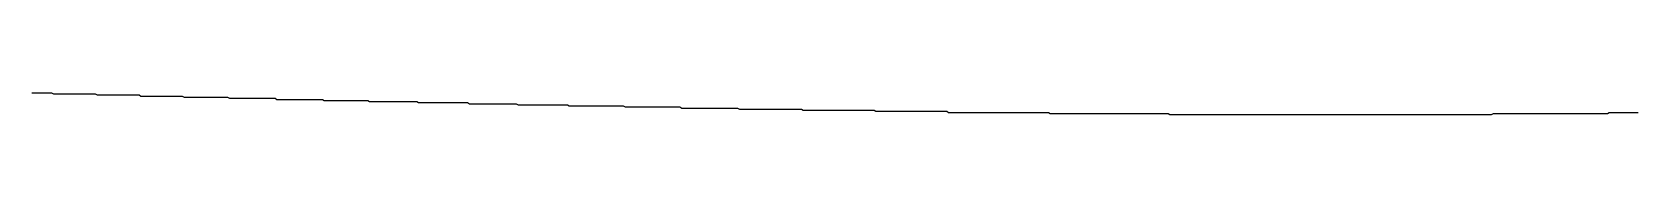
# Model space of a CAD drawing. Header units: millimetres. Extents: x 41 to 1041, y 1148 to 1248.
# Drawn here: x 314.35 to 329.04, y 1155.53 to 1155.73 of the extents above; entities that cross this region are included whole.
import ezdxf

# ---------------------------------------------------------------- set-up
doc = ezdxf.new("R2010")
doc.units = ezdxf.units.MM

msp = doc.modelspace()

# ---------------------------------------------------------------- linework, layer by layer
at = {"color": 3}
msp.add_polyline3d([(329.039, 1155.545, 0), (329.022, 1155.545, 0), (329.006, 1155.545, 0), (328.989, 1155.545, 0), (328.973, 1155.545, 0), (328.956, 1155.545, 0), (328.939, 1155.545, 0), (328.923, 1155.545, 0), (328.906, 1155.545, 0), (328.89, 1155.545, 0), (328.873, 1155.545, 0), (328.856, 1155.545, 0), (328.84, 1155.545, 0), (328.823, 1155.545, 0), (328.807, 1155.545, 0), (328.79, 1155.545, 0), (328.773, 1155.545, 0), (328.757, 1155.535, 0), (328.74, 1155.535, 0), (328.723, 1155.535, 0), (328.707, 1155.535, 0), (328.69, 1155.535, 0), (328.674, 1155.535, 0), (328.657, 1155.535, 0), (328.64, 1155.535, 0), (328.624, 1155.535, 0), (328.607, 1155.535, 0), (328.591, 1155.535, 0), (328.574, 1155.535, 0), (328.557, 1155.535, 0), (328.541, 1155.535, 0), (328.524, 1155.535, 0), (328.508, 1155.535, 0), (328.491, 1155.535, 0), (328.474, 1155.535, 0), (328.458, 1155.535, 0), (328.441, 1155.535, 0), (328.425, 1155.535, 0), (328.408, 1155.535, 0), (328.391, 1155.535, 0), (328.375, 1155.535, 0), (328.358, 1155.535, 0), (328.342, 1155.535, 0), (328.325, 1155.535, 0), (328.308, 1155.535, 0), (328.292, 1155.535, 0), (328.275, 1155.535, 0), (328.259, 1155.535, 0), (328.242, 1155.535, 0), (328.225, 1155.535, 0), (328.209, 1155.535, 0), (328.192, 1155.535, 0), (328.176, 1155.535, 0), (328.159, 1155.535, 0), (328.142, 1155.535, 0), (328.126, 1155.535, 0), (328.109, 1155.535, 0), (328.093, 1155.535, 0), (328.076, 1155.535, 0), (328.059, 1155.535, 0), (328.043, 1155.535, 0), (328.026, 1155.535, 0), (328.01, 1155.535, 0), (327.993, 1155.535, 0), (327.976, 1155.535, 0), (327.96, 1155.535, 0), (327.943, 1155.535, 0), (327.927, 1155.535, 0), (327.91, 1155.535, 0), (327.893, 1155.535, 0), (327.877, 1155.535, 0), (327.86, 1155.535, 0), (327.844, 1155.535, 0), (327.827, 1155.535, 0), (327.81, 1155.535, 0), (327.794, 1155.535, 0), (327.777, 1155.535, 0), (327.76, 1155.535, 0), (327.744, 1155.535, 0), (327.727, 1155.535, 0), (327.711, 1155.535, 0), (327.694, 1155.525, 0), (327.677, 1155.525, 0), (327.661, 1155.525, 0), (327.644, 1155.525, 0), (327.628, 1155.525, 0), (327.611, 1155.525, 0), (327.594, 1155.525, 0), (327.578, 1155.525, 0), (327.561, 1155.525, 0), (327.545, 1155.525, 0), (327.528, 1155.525, 0), (327.511, 1155.525, 0), (327.495, 1155.525, 0), (327.478, 1155.525, 0), (327.462, 1155.525, 0), (327.445, 1155.525, 0), (327.428, 1155.525, 0), (327.412, 1155.525, 0), (327.395, 1155.525, 0), (327.379, 1155.525, 0), (327.362, 1155.525, 0), (327.345, 1155.525, 0), (327.329, 1155.525, 0), (327.312, 1155.525, 0), (327.296, 1155.525, 0), (327.279, 1155.525, 0), (327.262, 1155.525, 0), (327.246, 1155.525, 0), (327.229, 1155.525, 0), (327.213, 1155.525, 0), (327.196, 1155.525, 0), (327.179, 1155.525, 0), (327.163, 1155.525, 0), (327.146, 1155.525, 0), (327.13, 1155.525, 0), (327.113, 1155.525, 0), (327.096, 1155.525, 0), (327.08, 1155.525, 0), (327.063, 1155.525, 0), (327.047, 1155.525, 0), (327.03, 1155.525, 0), (327.013, 1155.525, 0), (326.997, 1155.525, 0), (326.98, 1155.525, 0), (326.963, 1155.525, 0), (326.947, 1155.525, 0), (326.93, 1155.525, 0), (326.914, 1155.525, 0), (326.897, 1155.525, 0), (326.88, 1155.525, 0), (326.864, 1155.525, 0), (326.847, 1155.525, 0), (326.831, 1155.525, 0), (326.814, 1155.525, 0), (326.797, 1155.525, 0), (326.781, 1155.525, 0), (326.764, 1155.525, 0), (326.748, 1155.525, 0), (326.731, 1155.525, 0), (326.714, 1155.525, 0), (326.698, 1155.525, 0), (326.681, 1155.525, 0), (326.665, 1155.525, 0), (326.648, 1155.525, 0), (326.631, 1155.525, 0), (326.615, 1155.525, 0), (326.598, 1155.525, 0), (326.582, 1155.525, 0), (326.565, 1155.525, 0), (326.548, 1155.525, 0), (326.532, 1155.525, 0), (326.515, 1155.525, 0), (326.499, 1155.525, 0), (326.482, 1155.525, 0), (326.465, 1155.525, 0), (326.449, 1155.525, 0), (326.432, 1155.525, 0), (326.416, 1155.525, 0), (326.399, 1155.525, 0), (326.382, 1155.525, 0), (326.366, 1155.525, 0), (326.349, 1155.525, 0), (326.333, 1155.525, 0), (326.316, 1155.525, 0), (326.299, 1155.525, 0), (326.283, 1155.525, 0), (326.266, 1155.525, 0), (326.25, 1155.525, 0), (326.233, 1155.525, 0), (326.216, 1155.525, 0), (326.2, 1155.525, 0), (326.183, 1155.525, 0), (326.167, 1155.525, 0), (326.15, 1155.525, 0), (326.133, 1155.525, 0), (326.117, 1155.525, 0), (326.1, 1155.525, 0), (326.083, 1155.525, 0), (326.067, 1155.525, 0), (326.05, 1155.525, 0), (326.034, 1155.525, 0), (326.017, 1155.525, 0), (326, 1155.525, 0), (325.984, 1155.525, 0), (325.967, 1155.525, 0), (325.951, 1155.525, 0), (325.934, 1155.525, 0), (325.917, 1155.525, 0), (325.901, 1155.525, 0), (325.884, 1155.525, 0), (325.868, 1155.525, 0), (325.851, 1155.525, 0), (325.834, 1155.525, 0), (325.818, 1155.525, 0), (325.801, 1155.525, 0), (325.785, 1155.525, 0), (325.768, 1155.525, 0), (325.751, 1155.525, 0), (325.735, 1155.525, 0), (325.718, 1155.525, 0), (325.702, 1155.525, 0), (325.685, 1155.525, 0), (325.668, 1155.525, 0), (325.652, 1155.525, 0), (325.635, 1155.525, 0), (325.619, 1155.525, 0), (325.602, 1155.525, 0), (325.585, 1155.525, 0), (325.569, 1155.525, 0), (325.552, 1155.525, 0), (325.536, 1155.525, 0), (325.519, 1155.525, 0), (325.502, 1155.525, 0), (325.486, 1155.525, 0), (325.469, 1155.525, 0), (325.453, 1155.525, 0), (325.436, 1155.525, 0), (325.419, 1155.525, 0), (325.403, 1155.525, 0), (325.386, 1155.525, 0), (325.37, 1155.525, 0), (325.353, 1155.525, 0), (325.336, 1155.525, 0), (325.32, 1155.525, 0), (325.303, 1155.525, 0), (325.286, 1155.525, 0), (325.27, 1155.525, 0), (325.253, 1155.525, 0), (325.237, 1155.525, 0), (325.22, 1155.525, 0), (325.203, 1155.525, 0), (325.187, 1155.525, 0), (325.17, 1155.525, 0), (325.154, 1155.525, 0), (325.137, 1155.525, 0), (325.12, 1155.525, 0), (325.104, 1155.525, 0), (325.087, 1155.525, 0), (325.071, 1155.525, 0), (325.054, 1155.525, 0), (325.037, 1155.525, 0), (325.021, 1155.525, 0), (325.004, 1155.525, 0), (324.988, 1155.525, 0), (324.971, 1155.525, 0), (324.954, 1155.525, 0), (324.938, 1155.525, 0), (324.921, 1155.525, 0), (324.905, 1155.525, 0), (324.888, 1155.525, 0), (324.871, 1155.525, 0), (324.855, 1155.525, 0), (324.838, 1155.525, 0), (324.822, 1155.525, 0), (324.805, 1155.525, 0), (324.788, 1155.525, 0), (324.772, 1155.525, 0), (324.755, 1155.525, 0), (324.739, 1155.535, 0), (324.722, 1155.535, 0), (324.705, 1155.535, 0), (324.689, 1155.535, 0), (324.672, 1155.535, 0), (324.656, 1155.535, 0), (324.639, 1155.535, 0), (324.622, 1155.535, 0), (324.606, 1155.535, 0), (324.589, 1155.535, 0), (324.573, 1155.535, 0), (324.556, 1155.535, 0), (324.539, 1155.535, 0), (324.523, 1155.535, 0), (324.506, 1155.535, 0), (324.489, 1155.535, 0), (324.473, 1155.535, 0), (324.456, 1155.535, 0), (324.44, 1155.535, 0), (324.423, 1155.535, 0), (324.406, 1155.535, 0), (324.39, 1155.535, 0), (324.373, 1155.535, 0), (324.357, 1155.535, 0), (324.34, 1155.535, 0), (324.323, 1155.535, 0), (324.307, 1155.535, 0), (324.29, 1155.535, 0), (324.274, 1155.535, 0), (324.257, 1155.535, 0), (324.24, 1155.535, 0), (324.224, 1155.535, 0), (324.207, 1155.535, 0), (324.191, 1155.535, 0), (324.174, 1155.535, 0), (324.157, 1155.535, 0), (324.141, 1155.535, 0), (324.124, 1155.535, 0), (324.108, 1155.535, 0), (324.091, 1155.535, 0), (324.074, 1155.535, 0), (324.058, 1155.535, 0), (324.041, 1155.535, 0), (324.025, 1155.535, 0), (324.008, 1155.535, 0), (323.991, 1155.535, 0), (323.975, 1155.535, 0), (323.958, 1155.535, 0), (323.942, 1155.535, 0), (323.925, 1155.535, 0), (323.908, 1155.535, 0), (323.892, 1155.535, 0), (323.875, 1155.535, 0), (323.859, 1155.535, 0), (323.842, 1155.535, 0), (323.825, 1155.535, 0), (323.809, 1155.535, 0), (323.792, 1155.535, 0), (323.776, 1155.535, 0), (323.759, 1155.535, 0), (323.742, 1155.535, 0), (323.726, 1155.535, 0), (323.709, 1155.535, 0), (323.693, 1155.535, 0), (323.676, 1155.535, 0), (323.659, 1155.535, 0), (323.643, 1155.545, 0), (323.626, 1155.545, 0), (323.61, 1155.545, 0), (323.593, 1155.545, 0), (323.576, 1155.545, 0), (323.56, 1155.545, 0), (323.543, 1155.545, 0), (323.526, 1155.545, 0), (323.51, 1155.545, 0), (323.493, 1155.545, 0), (323.477, 1155.545, 0), (323.46, 1155.545, 0), (323.443, 1155.545, 0), (323.427, 1155.545, 0), (323.41, 1155.545, 0), (323.394, 1155.545, 0), (323.377, 1155.545, 0), (323.36, 1155.545, 0), (323.344, 1155.545, 0), (323.327, 1155.545, 0), (323.311, 1155.545, 0), (323.294, 1155.545, 0), (323.277, 1155.545, 0), (323.261, 1155.545, 0), (323.244, 1155.545, 0), (323.228, 1155.545, 0), (323.211, 1155.545, 0), (323.194, 1155.545, 0), (323.178, 1155.545, 0), (323.161, 1155.545, 0), (323.145, 1155.545, 0), (323.128, 1155.545, 0), (323.111, 1155.545, 0), (323.095, 1155.545, 0), (323.078, 1155.545, 0), (323.062, 1155.545, 0), (323.045, 1155.545, 0), (323.028, 1155.545, 0), (323.012, 1155.545, 0), (322.995, 1155.545, 0), (322.979, 1155.545, 0), (322.962, 1155.545, 0), (322.945, 1155.545, 0), (322.929, 1155.545, 0), (322.912, 1155.545, 0), (322.896, 1155.545, 0), (322.879, 1155.545, 0), (322.862, 1155.545, 0), (322.846, 1155.545, 0), (322.829, 1155.545, 0), (322.813, 1155.545, 0), (322.796, 1155.545, 0), (322.779, 1155.545, 0), (322.763, 1155.545, 0), (322.746, 1155.545, 0), (322.73, 1155.545, 0), (322.713, 1155.555, 0), (322.696, 1155.555, 0), (322.68, 1155.555, 0), (322.663, 1155.555, 0), (322.647, 1155.555, 0), (322.63, 1155.555, 0), (322.613, 1155.555, 0), (322.597, 1155.555, 0), (322.58, 1155.555, 0), (322.564, 1155.555, 0), (322.547, 1155.555, 0), (322.53, 1155.555, 0), (322.514, 1155.555, 0), (322.497, 1155.555, 0), (322.48, 1155.555, 0), (322.464, 1155.555, 0), (322.447, 1155.555, 0), (322.431, 1155.555, 0), (322.414, 1155.555, 0), (322.397, 1155.555, 0), (322.381, 1155.555, 0), (322.364, 1155.555, 0), (322.348, 1155.555, 0), (322.331, 1155.555, 0), (322.314, 1155.555, 0), (322.298, 1155.555, 0), (322.281, 1155.555, 0), (322.265, 1155.555, 0), (322.248, 1155.555, 0), (322.231, 1155.555, 0), (322.215, 1155.555, 0), (322.198, 1155.555, 0), (322.182, 1155.555, 0), (322.165, 1155.555, 0), (322.148, 1155.555, 0), (322.132, 1155.555, 0), (322.115, 1155.555, 0), (322.099, 1155.555, 0), (322.082, 1155.555, 0), (322.065, 1155.555, 0), (322.049, 1155.565, 0), (322.032, 1155.565, 0), (322.016, 1155.565, 0), (321.999, 1155.565, 0), (321.982, 1155.565, 0), (321.966, 1155.565, 0), (321.949, 1155.565, 0), (321.933, 1155.565, 0), (321.916, 1155.565, 0), (321.899, 1155.565, 0), (321.883, 1155.565, 0), (321.866, 1155.565, 0), (321.85, 1155.565, 0), (321.833, 1155.565, 0), (321.816, 1155.565, 0), (321.8, 1155.565, 0), (321.783, 1155.565, 0), (321.767, 1155.565, 0), (321.75, 1155.565, 0), (321.733, 1155.565, 0), (321.717, 1155.565, 0), (321.7, 1155.565, 0), (321.684, 1155.565, 0), (321.667, 1155.565, 0), (321.65, 1155.565, 0), (321.634, 1155.565, 0), (321.617, 1155.565, 0), (321.601, 1155.565, 0), (321.584, 1155.565, 0), (321.567, 1155.565, 0), (321.551, 1155.565, 0), (321.534, 1155.565, 0), (321.518, 1155.565, 0), (321.501, 1155.565, 0), (321.484, 1155.565, 0), (321.468, 1155.565, 0), (321.451, 1155.565, 0), (321.435, 1155.565, 0), (321.418, 1155.565, 0), (321.401, 1155.565, 0), (321.385, 1155.575, 0), (321.368, 1155.575, 0), (321.352, 1155.575, 0), (321.335, 1155.575, 0), (321.318, 1155.575, 0), (321.302, 1155.575, 0), (321.285, 1155.575, 0), (321.269, 1155.575, 0), (321.252, 1155.575, 0), (321.235, 1155.575, 0), (321.219, 1155.575, 0), (321.202, 1155.575, 0), (321.186, 1155.575, 0), (321.169, 1155.575, 0), (321.152, 1155.575, 0), (321.136, 1155.575, 0), (321.119, 1155.575, 0), (321.103, 1155.575, 0), (321.086, 1155.575, 0), (321.069, 1155.575, 0), (321.053, 1155.575, 0), (321.036, 1155.575, 0), (321.019, 1155.575, 0), (321.003, 1155.575, 0), (320.986, 1155.575, 0), (320.97, 1155.575, 0), (320.953, 1155.575, 0), (320.936, 1155.575, 0), (320.92, 1155.575, 0), (320.903, 1155.575, 0), (320.887, 1155.575, 0), (320.87, 1155.575, 0), (320.853, 1155.575, 0), (320.837, 1155.575, 0), (320.82, 1155.575, 0), (320.804, 1155.585, 0), (320.787, 1155.585, 0), (320.77, 1155.585, 0), (320.754, 1155.585, 0), (320.737, 1155.585, 0), (320.721, 1155.585, 0), (320.704, 1155.585, 0), (320.687, 1155.585, 0), (320.671, 1155.585, 0), (320.654, 1155.585, 0), (320.638, 1155.585, 0), (320.621, 1155.585, 0), (320.604, 1155.585, 0), (320.588, 1155.585, 0), (320.571, 1155.585, 0), (320.555, 1155.585, 0), (320.538, 1155.585, 0), (320.521, 1155.585, 0), (320.505, 1155.585, 0), (320.488, 1155.585, 0), (320.472, 1155.585, 0), (320.455, 1155.585, 0), (320.438, 1155.585, 0), (320.422, 1155.585, 0), (320.405, 1155.585, 0), (320.389, 1155.585, 0), (320.372, 1155.585, 0), (320.355, 1155.585, 0), (320.339, 1155.585, 0), (320.322, 1155.585, 0), (320.306, 1155.585, 0), (320.289, 1155.585, 0), (320.272, 1155.595, 0), (320.256, 1155.595, 0), (320.239, 1155.595, 0), (320.223, 1155.595, 0), (320.206, 1155.595, 0), (320.189, 1155.595, 0), (320.173, 1155.595, 0), (320.156, 1155.595, 0), (320.14, 1155.595, 0), (320.123, 1155.595, 0), (320.106, 1155.595, 0), (320.09, 1155.595, 0), (320.073, 1155.595, 0), (320.057, 1155.595, 0), (320.04, 1155.595, 0), (320.023, 1155.595, 0), (320.007, 1155.595, 0), (319.99, 1155.595, 0), (319.974, 1155.595, 0), (319.957, 1155.595, 0), (319.94, 1155.595, 0), (319.924, 1155.595, 0), (319.907, 1155.595, 0), (319.891, 1155.595, 0), (319.874, 1155.595, 0), (319.857, 1155.595, 0), (319.841, 1155.595, 0), (319.824, 1155.595, 0), (319.808, 1155.595, 0), (319.791, 1155.595, 0), (319.774, 1155.595, 0), (319.758, 1155.605, 0), (319.741, 1155.605, 0), (319.725, 1155.605, 0), (319.708, 1155.605, 0), (319.691, 1155.605, 0), (319.675, 1155.605, 0), (319.658, 1155.605, 0), (319.642, 1155.605, 0), (319.625, 1155.605, 0), (319.608, 1155.605, 0), (319.592, 1155.605, 0), (319.575, 1155.605, 0), (319.559, 1155.605, 0), (319.542, 1155.605, 0), (319.525, 1155.605, 0), (319.509, 1155.605, 0), (319.492, 1155.605, 0), (319.476, 1155.605, 0), (319.459, 1155.605, 0), (319.442, 1155.605, 0), (319.426, 1155.605, 0), (319.409, 1155.605, 0), (319.393, 1155.605, 0), (319.376, 1155.605, 0), (319.359, 1155.605, 0), (319.343, 1155.605, 0), (319.326, 1155.605, 0), (319.31, 1155.605, 0), (319.293, 1155.605, 0), (319.276, 1155.605, 0), (319.26, 1155.605, 0), (319.243, 1155.615, 0), (319.227, 1155.615, 0), (319.21, 1155.615, 0), (319.193, 1155.615, 0), (319.177, 1155.615, 0), (319.16, 1155.615, 0), (319.144, 1155.615, 0), (319.127, 1155.615, 0), (319.11, 1155.615, 0), (319.094, 1155.615, 0), (319.077, 1155.615, 0), (319.061, 1155.615, 0), (319.044, 1155.615, 0), (319.027, 1155.615, 0), (319.011, 1155.615, 0), (318.994, 1155.615, 0), (318.978, 1155.615, 0), (318.961, 1155.615, 0), (318.944, 1155.615, 0), (318.928, 1155.615, 0), (318.911, 1155.615, 0), (318.895, 1155.615, 0), (318.878, 1155.615, 0), (318.861, 1155.615, 0), (318.845, 1155.615, 0), (318.828, 1155.615, 0), (318.812, 1155.615, 0), (318.795, 1155.615, 0), (318.778, 1155.625, 0), (318.762, 1155.625, 0), (318.745, 1155.625, 0), (318.729, 1155.625, 0), (318.712, 1155.625, 0), (318.695, 1155.625, 0), (318.679, 1155.625, 0), (318.662, 1155.625, 0), (318.646, 1155.625, 0), (318.629, 1155.625, 0), (318.612, 1155.625, 0), (318.596, 1155.625, 0), (318.579, 1155.625, 0), (318.563, 1155.625, 0), (318.546, 1155.625, 0), (318.529, 1155.625, 0), (318.513, 1155.625, 0), (318.496, 1155.625, 0), (318.48, 1155.625, 0), (318.463, 1155.625, 0), (318.446, 1155.625, 0), (318.43, 1155.625, 0), (318.413, 1155.625, 0), (318.397, 1155.625, 0), (318.38, 1155.625, 0), (318.363, 1155.625, 0), (318.347, 1155.625, 0), (318.33, 1155.635, 0), (318.314, 1155.635, 0), (318.297, 1155.635, 0), (318.28, 1155.635, 0), (318.264, 1155.635, 0), (318.247, 1155.635, 0), (318.231, 1155.635, 0), (318.214, 1155.635, 0), (318.197, 1155.635, 0), (318.181, 1155.635, 0), (318.164, 1155.635, 0), (318.148, 1155.635, 0), (318.131, 1155.635, 0), (318.114, 1155.635, 0), (318.098, 1155.635, 0), (318.081, 1155.635, 0), (318.065, 1155.635, 0), (318.048, 1155.635, 0), (318.031, 1155.635, 0), (318.015, 1155.635, 0), (317.998, 1155.635, 0), (317.982, 1155.635, 0), (317.965, 1155.635, 0), (317.948, 1155.635, 0), (317.932, 1155.635, 0), (317.915, 1155.635, 0), (317.899, 1155.635, 0), (317.882, 1155.635, 0), (317.865, 1155.645, 0), (317.849, 1155.645, 0), (317.832, 1155.645, 0), (317.816, 1155.645, 0), (317.799, 1155.645, 0), (317.782, 1155.645, 0), (317.766, 1155.645, 0), (317.749, 1155.645, 0), (317.733, 1155.645, 0), (317.716, 1155.645, 0), (317.699, 1155.645, 0), (317.683, 1155.645, 0), (317.666, 1155.645, 0), (317.65, 1155.645, 0), (317.633, 1155.645, 0), (317.616, 1155.645, 0), (317.6, 1155.645, 0), (317.583, 1155.645, 0), (317.567, 1155.645, 0), (317.55, 1155.645, 0), (317.533, 1155.645, 0), (317.517, 1155.645, 0), (317.5, 1155.645, 0), (317.484, 1155.645, 0), (317.467, 1155.645, 0), (317.45, 1155.645, 0), (317.434, 1155.645, 0), (317.417, 1155.655, 0), (317.401, 1155.655, 0), (317.384, 1155.655, 0), (317.367, 1155.655, 0), (317.351, 1155.655, 0), (317.334, 1155.655, 0), (317.318, 1155.655, 0), (317.301, 1155.655, 0), (317.284, 1155.655, 0), (317.268, 1155.655, 0), (317.251, 1155.655, 0), (317.235, 1155.655, 0), (317.218, 1155.655, 0), (317.201, 1155.655, 0), (317.185, 1155.655, 0), (317.168, 1155.655, 0), (317.152, 1155.655, 0), (317.135, 1155.655, 0), (317.118, 1155.655, 0), (317.102, 1155.655, 0), (317.085, 1155.655, 0), (317.069, 1155.655, 0), (317.052, 1155.655, 0), (317.035, 1155.655, 0), (317.019, 1155.655, 0), (317.002, 1155.665, 0), (316.986, 1155.665, 0), (316.969, 1155.665, 0), (316.952, 1155.665, 0), (316.936, 1155.665, 0), (316.919, 1155.665, 0), (316.903, 1155.665, 0), (316.886, 1155.665, 0), (316.869, 1155.665, 0), (316.853, 1155.665, 0), (316.836, 1155.665, 0), (316.82, 1155.665, 0), (316.803, 1155.665, 0), (316.786, 1155.665, 0), (316.77, 1155.665, 0), (316.753, 1155.665, 0), (316.737, 1155.665, 0), (316.72, 1155.665, 0), (316.703, 1155.665, 0), (316.687, 1155.665, 0), (316.67, 1155.665, 0), (316.654, 1155.665, 0), (316.637, 1155.665, 0), (316.62, 1155.665, 0), (316.604, 1155.665, 0), (316.587, 1155.665, 0), (316.571, 1155.675, 0), (316.554, 1155.675, 0), (316.537, 1155.675, 0), (316.521, 1155.675, 0), (316.504, 1155.675, 0), (316.488, 1155.675, 0), (316.471, 1155.675, 0), (316.454, 1155.675, 0), (316.438, 1155.675, 0), (316.421, 1155.675, 0), (316.405, 1155.675, 0), (316.388, 1155.675, 0), (316.371, 1155.675, 0), (316.355, 1155.675, 0), (316.338, 1155.675, 0), (316.322, 1155.675, 0), (316.305, 1155.675, 0), (316.288, 1155.675, 0), (316.272, 1155.675, 0), (316.255, 1155.675, 0), (316.239, 1155.675, 0), (316.222, 1155.675, 0), (316.205, 1155.675, 0), (316.189, 1155.675, 0), (316.172, 1155.675, 0), (316.156, 1155.675, 0), (316.139, 1155.685, 0), (316.122, 1155.685, 0), (316.106, 1155.685, 0), (316.089, 1155.685, 0), (316.073, 1155.685, 0), (316.056, 1155.685, 0), (316.039, 1155.685, 0), (316.023, 1155.685, 0), (316.006, 1155.685, 0), (315.99, 1155.685, 0), (315.973, 1155.685, 0), (315.956, 1155.685, 0), (315.94, 1155.685, 0), (315.923, 1155.685, 0), (315.907, 1155.685, 0), (315.89, 1155.685, 0), (315.873, 1155.685, 0), (315.857, 1155.685, 0), (315.84, 1155.685, 0), (315.824, 1155.685, 0), (315.807, 1155.685, 0), (315.79, 1155.685, 0), (315.774, 1155.685, 0), (315.757, 1155.685, 0), (315.741, 1155.685, 0), (315.724, 1155.695, 0), (315.707, 1155.695, 0), (315.691, 1155.695, 0), (315.674, 1155.695, 0), (315.658, 1155.695, 0), (315.641, 1155.695, 0), (315.624, 1155.695, 0), (315.608, 1155.695, 0), (315.591, 1155.695, 0), (315.575, 1155.695, 0), (315.558, 1155.695, 0), (315.541, 1155.695, 0), (315.525, 1155.695, 0), (315.508, 1155.695, 0), (315.492, 1155.695, 0), (315.475, 1155.695, 0), (315.458, 1155.695, 0), (315.442, 1155.695, 0), (315.425, 1155.695, 0), (315.409, 1155.695, 0), (315.392, 1155.695, 0), (315.375, 1155.695, 0), (315.359, 1155.695, 0), (315.342, 1155.695, 0), (315.326, 1155.705, 0), (315.309, 1155.705, 0), (315.292, 1155.705, 0), (315.276, 1155.705, 0), (315.259, 1155.705, 0), (315.243, 1155.705, 0), (315.226, 1155.705, 0), (315.209, 1155.705, 0), (315.193, 1155.705, 0), (315.176, 1155.705, 0), (315.16, 1155.705, 0), (315.143, 1155.705, 0), (315.126, 1155.705, 0), (315.11, 1155.705, 0), (315.093, 1155.705, 0), (315.077, 1155.705, 0), (315.06, 1155.705, 0), (315.043, 1155.705, 0), (315.027, 1155.705, 0), (315.01, 1155.705, 0), (314.994, 1155.705, 0), (314.977, 1155.705, 0), (314.96, 1155.705, 0), (314.944, 1155.705, 0), (314.927, 1155.715, 0), (314.911, 1155.715, 0), (314.894, 1155.715, 0), (314.877, 1155.715, 0), (314.861, 1155.715, 0), (314.844, 1155.715, 0), (314.828, 1155.715, 0), (314.811, 1155.715, 0), (314.794, 1155.715, 0), (314.778, 1155.715, 0), (314.761, 1155.715, 0), (314.745, 1155.715, 0), (314.728, 1155.715, 0), (314.711, 1155.715, 0), (314.695, 1155.715, 0), (314.678, 1155.715, 0), (314.662, 1155.715, 0), (314.645, 1155.715, 0), (314.628, 1155.715, 0), (314.612, 1155.715, 0), (314.595, 1155.715, 0), (314.579, 1155.715, 0), (314.562, 1155.715, 0), (314.545, 1155.715, 0), (314.529, 1155.725, 0), (314.512, 1155.725, 0), (314.496, 1155.725, 0), (314.479, 1155.725, 0), (314.462, 1155.725, 0), (314.446, 1155.725, 0), (314.429, 1155.725, 0), (314.413, 1155.725, 0), (314.396, 1155.725, 0), (314.379, 1155.725, 0), (314.363, 1155.725, 0), (314.346, 1155.725, 0)], dxfattribs=at)

doc.saveas('drawing.dxf')
